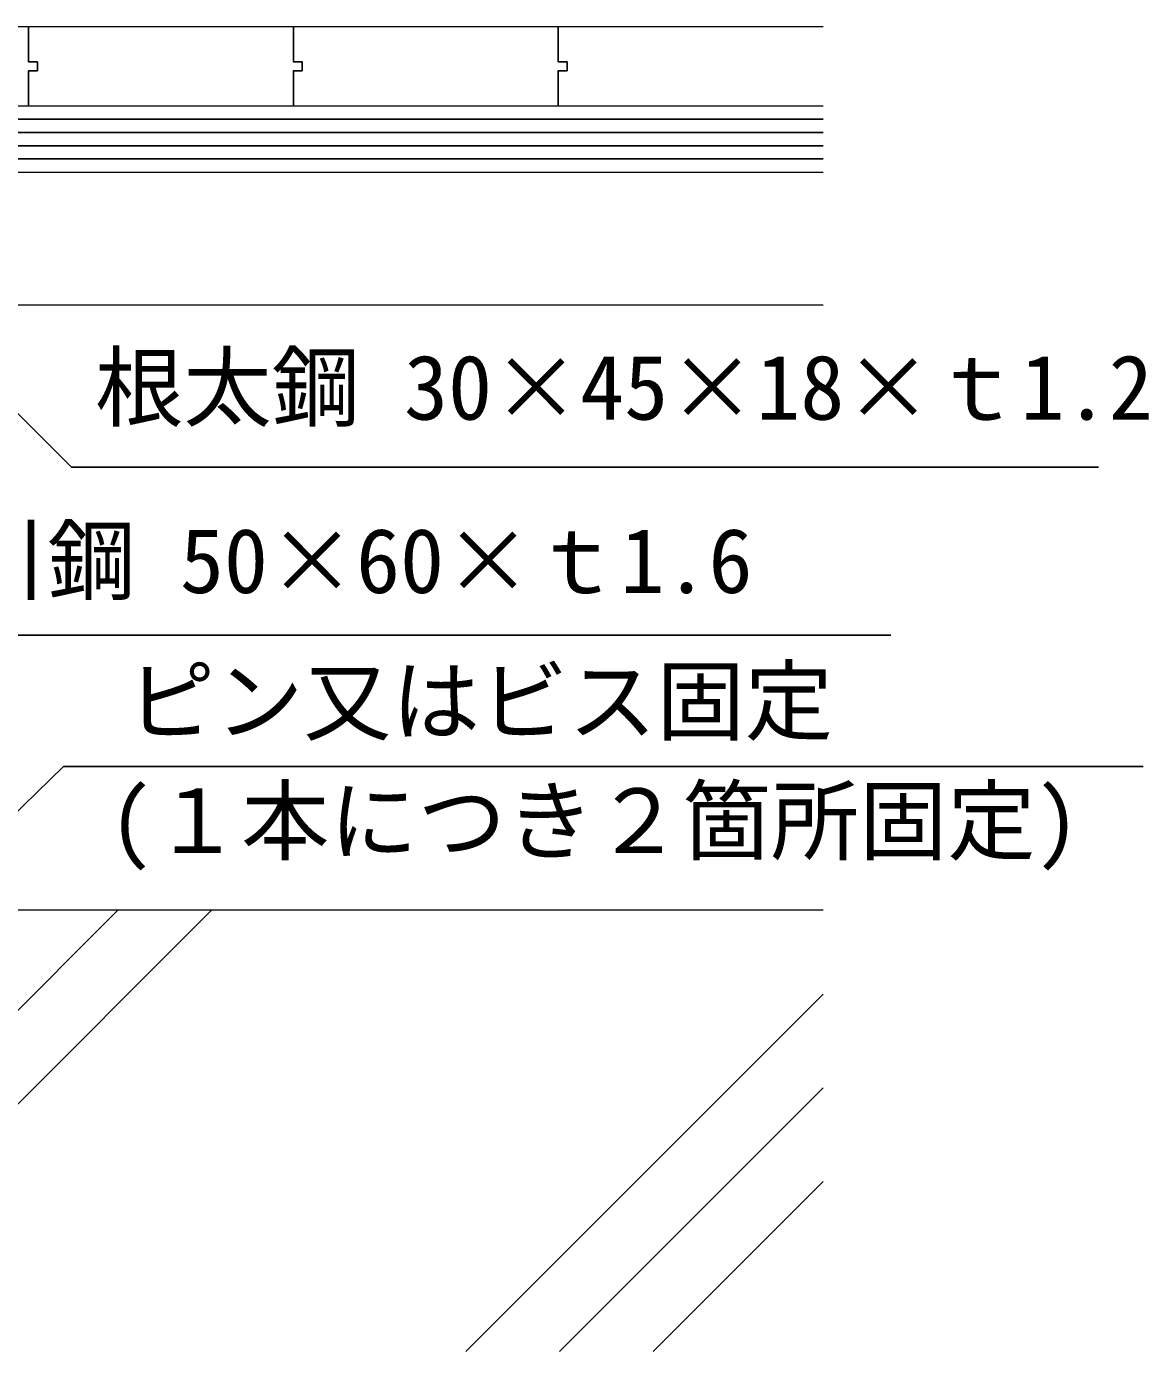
# Model space of a CAD drawing. Units: millimetres, scale not verified. Extents: x -1033 to 1029, y -737 to 700.
# Drawn here: x -260.5 to -6.3, y -160 to 140 of the extents above; entities that cross this region are included whole.
import ezdxf
from ezdxf.enums import TextEntityAlignment as Align

# ---------------------------------------------------------------- set-up
doc = ezdxf.new("R2010")
doc.units = ezdxf.units.MM
doc.header["$LTSCALE"] = 5
doc.layers.add('0-1_中線', color=7, linetype='Continuous', lineweight=18)
for name, color, linetype in [('0-2_太線１', 3, 'Continuous'), ('0-4_細線', 4, 'Continuous'), ('0-6_文字', 7, 'Continuous')]:
    doc.layers.add(name, color=color, linetype=linetype)
doc.styles.add('ＭＳ ゴシック', font='')
doc.styles.get('ＭＳ ゴシック').set_extended_font_data('MS Gothic')

msp = doc.modelspace()

# ---------------------------------------------------------------- linework, layer by layer
at = {"layer": '0-1_中線'}
for p, q in [((-680.012, 140.04), (-80.012, 140.04)), ((-680.012, 122.04), (-80.012, 122.04)), ((-680.012, 107.04), (-80.012, 107.04)), ((-352.512, 77.04), (-80.012, 77.04)), ((-680.012, -59.96), (-80.012, -59.96)), ((-239.712, -59.96), (-339.712, -159.96)), ((-218.498, -59.96), (-318.498, -159.96)), ((-80.012, -79.047), (-160.925, -159.96)), ((-80.012, -100.26), (-139.712, -159.96)), ((-80.012, -121.474), (-118.498, -159.96))]:
    msp.add_line(p, q, dxfattribs=at)
at = {"layer": '0-2_太線１'}
for p, q in [((-680.012, 119.04), (-80.012, 119.04)), ((-680.012, 116.04), (-80.012, 116.04)), ((-680.012, 113.04), (-80.012, 113.04)), ((-680.012, 110.04), (-80.012, 110.04))]:
    msp.add_line(p, q, dxfattribs=at)
at = {"layer": '0-4_細線'}
for points in [[(-258.012, 130.04), (-258.012, 132.04), (-260.012, 132.04), (-260.012, 140.04)], [(-198.012, 130.04), (-198.012, 132.04), (-200.012, 132.04), (-200.012, 140.04)], [(-138.012, 130.04), (-138.012, 132.04), (-140.012, 132.04), (-140.012, 140.04)], [(-258.012, 130.04), (-260.012, 130.04), (-260.012, 122.04)], [(-198.012, 130.04), (-200.012, 130.04), (-200.012, 122.04)], [(-138.012, 130.04), (-140.012, 130.04), (-140.012, 122.04)]]:
    msp.add_lwpolyline(points, dxfattribs=at)
at = {"layer": '0-6_文字'}
for p, q in [((-300.221, 90.195), (-250.293, 40.267)), ((-250.293, 40.267), (-17.663, 40.267)), ((-303.733, 2.217), (-64.662, 2.217)), ((-252.112, -27.505), (-295.19, -69.571)), ((-252.112, -27.505), (-7.513, -27.505))]:
    msp.add_line(p, q, dxfattribs=at)

# ---------------------------------------------------------------- texts
at = {"layer": '0-6_文字', "style": 'ＭＳ ゴシック'}
for s, p in [('根太鋼 30×45×18×ｔ1.2', (-244.916, 46.623)), ('大引鋼 50×60×ｔ1.6', (-295.683, 7.37)), ('ピン又はビス固定', (-237.743, -24.397)), ('(１本につき２箇所固定)', (-241.819, -51.524))]:
    msp.add_text(s, height=14.66, dxfattribs=at).set_placement(p, align=Align.BOTTOM_LEFT)

doc.saveas('drawing.dxf')
